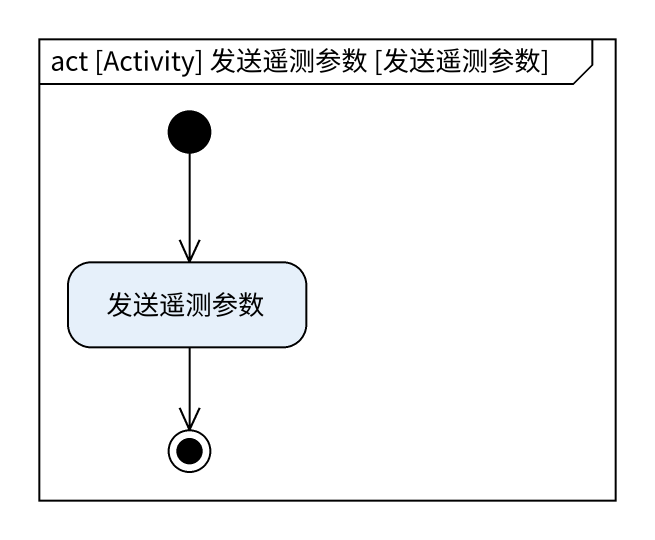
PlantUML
@startuml
mainframe act [Activity] 发送遥测参数 [发送遥测参数]
hide empty description
state 发送遥测参数
[*] --> 发送遥测参数
发送遥测参数 --> [*]
@enduml
